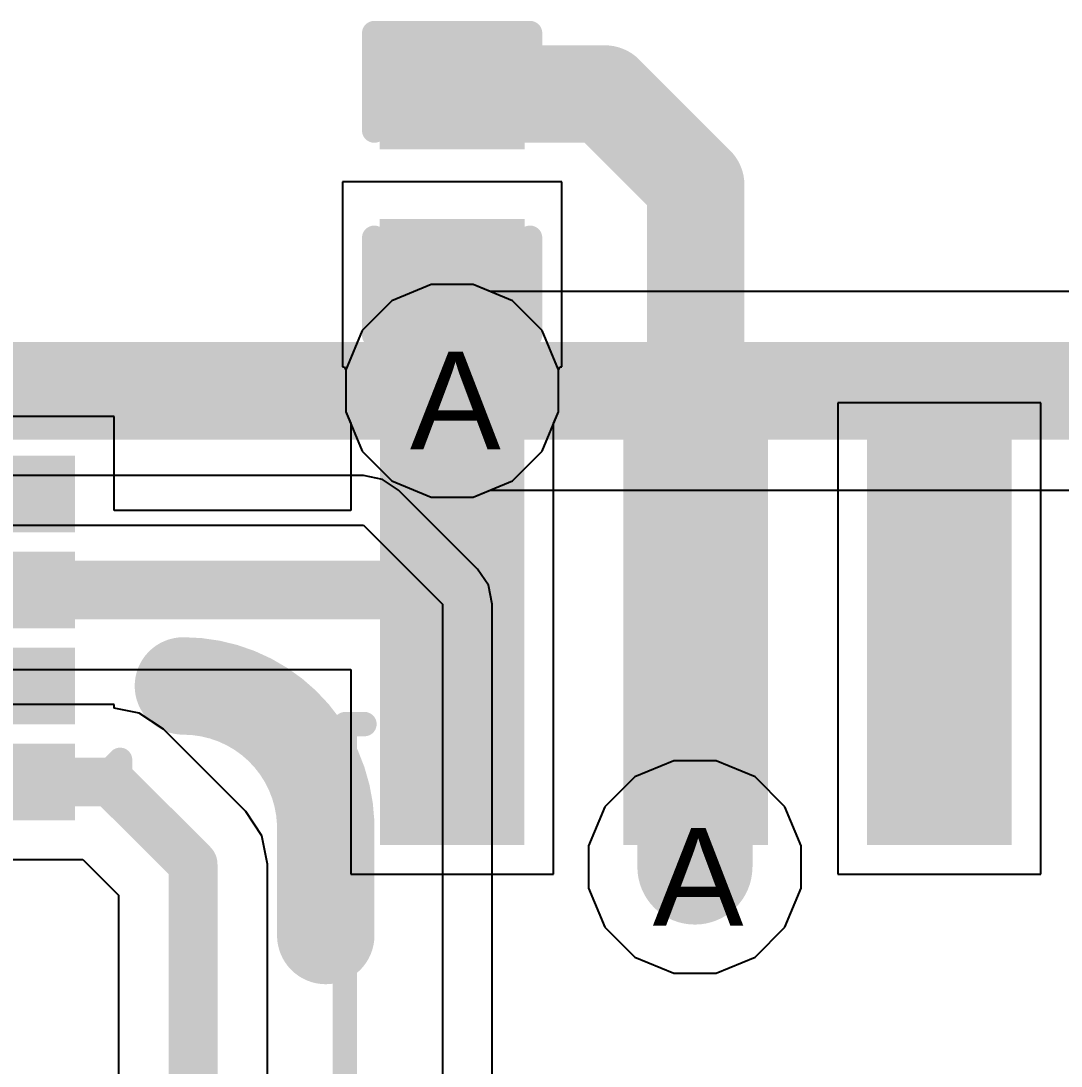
# Model space of a CAD drawing. Header units: inches. Extents: x 0 to 208, y 0 to 213.
# Drawn here: x 4.2606 to 4.4742, y 0.5521 to 0.7666 of the extents above; entities that cross this region are included whole.
import ezdxf

# ---------------------------------------------------------------- set-up
doc = ezdxf.new("R2010")
doc.units = ezdxf.units.IN
doc.header["$MEASUREMENT"] = 0
for name, color, linetype in [('Bottom Layer', 5, 'Continuous'), ('Drill Drawing', 1, 'Continuous'), ('L2_GND1', 16, 'Continuous'), ('L3_SIG1', 76, 'Continuous'), ('L4_PWR', 90, 'Continuous'), ('L5_GND2', 156, 'Continuous'), ('L6_SIG2', 130, 'Continuous'), ('L7_GND3', 216, 'Continuous'), ('Top Layer', 1, 'Continuous'), ('Top Overlay', 2, 'Continuous'), ('Top Paste', 8, 'Continuous'), ('Top Solder', 216, 'Continuous'), ('Via Holes', 16, 'Continuous')]:
    doc.layers.add(name, color=color, linetype=linetype)
doc.styles.add('Arial', font='', dxfattribs={"height": 0.2})
doc.styles.get('Arial').set_extended_font_data('Arial')

# ---------------------------------------------------------------- blocks, each defined once
blk = doc.blocks.new('SOIC_16_400')
at = {"layer": 'Top Layer'}
for points in [[(-0.13327, 0.18583), (-0.0565, 0.18583), (-0.0565, 0.16417), (-0.13327, 0.16417)], [(0.0565, 0.18583), (0.13327, 0.18583), (0.13327, 0.16417), (0.0565, 0.16417)], [(-0.13327, 0.13583), (-0.0565, 0.13583), (-0.0565, 0.11417), (-0.13327, 0.11417)], [(0.0565, 0.13583), (0.13327, 0.13583), (0.13327, 0.11417), (0.0565, 0.11417)], [(-0.13327, 0.08583), (-0.0565, 0.08583), (-0.0565, 0.06417), (-0.13327, 0.06417)], [(0.0565, 0.08583), (0.13327, 0.08583), (0.13327, 0.06417), (0.0565, 0.06417)], [(-0.13327, 0.03583), (-0.0565, 0.03583), (-0.0565, 0.01417), (-0.13327, 0.01417)], [(0.0565, 0.03583), (0.13327, 0.03583), (0.13327, 0.01417), (0.0565, 0.01417)], [(-0.13327, -0.01417), (-0.0565, -0.01417), (-0.0565, -0.03583), (-0.13327, -0.03583)], [(0.0565, -0.01417), (0.13327, -0.01417), (0.13327, -0.03583), (0.0565, -0.03583)], [(-0.13327, -0.06417), (-0.0565, -0.06417), (-0.0565, -0.08583), (-0.13327, -0.08583)], [(0.0565, -0.06417), (0.13327, -0.06417), (0.13327, -0.08583), (0.0565, -0.08583)], [(-0.13327, -0.11417), (-0.0565, -0.11417), (-0.0565, -0.13583), (-0.13327, -0.13583)], [(0.0565, -0.11417), (0.13327, -0.11417), (0.13327, -0.13583), (0.0565, -0.13583)], [(-0.13327, -0.16417), (-0.0565, -0.16417), (-0.0565, -0.18583), (-0.13327, -0.18583)], [(0.0565, -0.16417), (0.13327, -0.16417), (0.13327, -0.18583), (0.0565, -0.18583)]]:
    blk.add_hatch(color=1, dxfattribs=at).paths.add_polyline_path(points)
at = {"layer": 'Top Overlay'}
blk.add_hatch(color=2, dxfattribs=at).paths.add_polyline_path([(-0.05191, 0.16496), (-0.04091, 0.16496), (-0.04091, 0.18296), (-0.05191, 0.18296)])
at = {"layer": 'Top Paste'}
for points in [[(-0.13327, 0.18583), (-0.0565, 0.18583), (-0.0565, 0.16417), (-0.13327, 0.16417)], [(0.0565, 0.18583), (0.13327, 0.18583), (0.13327, 0.16417), (0.0565, 0.16417)], [(-0.13327, 0.13583), (-0.0565, 0.13583), (-0.0565, 0.11417), (-0.13327, 0.11417)], [(0.0565, 0.13583), (0.13327, 0.13583), (0.13327, 0.11417), (0.0565, 0.11417)], [(-0.13327, 0.08583), (-0.0565, 0.08583), (-0.0565, 0.06417), (-0.13327, 0.06417)], [(0.0565, 0.08583), (0.13327, 0.08583), (0.13327, 0.06417), (0.0565, 0.06417)], [(-0.13327, 0.03583), (-0.0565, 0.03583), (-0.0565, 0.01417), (-0.13327, 0.01417)], [(0.0565, 0.03583), (0.13327, 0.03583), (0.13327, 0.01417), (0.0565, 0.01417)], [(-0.13327, -0.01417), (-0.0565, -0.01417), (-0.0565, -0.03583), (-0.13327, -0.03583)], [(0.0565, -0.01417), (0.13327, -0.01417), (0.13327, -0.03583), (0.0565, -0.03583)], [(-0.13327, -0.06417), (-0.0565, -0.06417), (-0.0565, -0.08583), (-0.13327, -0.08583)], [(0.0565, -0.06417), (0.13327, -0.06417), (0.13327, -0.08583), (0.0565, -0.08583)], [(-0.13327, -0.11417), (-0.0565, -0.11417), (-0.0565, -0.13583), (-0.13327, -0.13583)], [(0.0565, -0.11417), (0.13327, -0.11417), (0.13327, -0.13583), (0.0565, -0.13583)], [(-0.13327, -0.16417), (-0.0565, -0.16417), (-0.0565, -0.18583), (-0.13327, -0.18583)], [(0.0565, -0.16417), (0.13327, -0.16417), (0.13327, -0.18583), (0.0565, -0.18583)]]:
    blk.add_hatch(color=8, dxfattribs=at).paths.add_polyline_path(points)
at = {"layer": 'Top Solder'}
for points in [[(-0.13727, 0.18983), (-0.0525, 0.18983), (-0.0525, 0.16017), (-0.13727, 0.16017)], [(0.0525, 0.18983), (0.13727, 0.18983), (0.13727, 0.16017), (0.0525, 0.16017)], [(-0.13727, 0.13983), (-0.0525, 0.13983), (-0.0525, 0.11017), (-0.13727, 0.11017)], [(0.0525, 0.13983), (0.13727, 0.13983), (0.13727, 0.11017), (0.0525, 0.11017)], [(-0.13727, 0.08983), (-0.0525, 0.08983), (-0.0525, 0.06017), (-0.13727, 0.06017)], [(0.0525, 0.08983), (0.13727, 0.08983), (0.13727, 0.06017), (0.0525, 0.06017)], [(-0.13727, 0.03983), (-0.0525, 0.03983), (-0.0525, 0.01017), (-0.13727, 0.01017)], [(0.0525, 0.03983), (0.13727, 0.03983), (0.13727, 0.01017), (0.0525, 0.01017)], [(-0.13727, -0.01017), (-0.0525, -0.01017), (-0.0525, -0.03983), (-0.13727, -0.03983)], [(0.0525, -0.01017), (0.13727, -0.01017), (0.13727, -0.03983), (0.0525, -0.03983)], [(-0.13727, -0.06017), (-0.0525, -0.06017), (-0.0525, -0.08983), (-0.13727, -0.08983)], [(0.0525, -0.06017), (0.13727, -0.06017), (0.13727, -0.08983), (0.0525, -0.08983)], [(-0.13727, -0.11017), (-0.0525, -0.11017), (-0.0525, -0.13983), (-0.13727, -0.13983)], [(0.0525, -0.11017), (0.13727, -0.11017), (0.13727, -0.13983), (0.0525, -0.13983)], [(-0.13727, -0.16017), (-0.0525, -0.16017), (-0.0525, -0.18983), (-0.13727, -0.18983)], [(0.0525, -0.16017), (0.13727, -0.16017), (0.13727, -0.18983), (0.0525, -0.18983)]]:
    blk.add_hatch(color=216, dxfattribs=at).paths.add_polyline_path(points)
at = {"layer": 'Top Overlay'}
for points in [[(-0.08188, 0.197, 0.005, 0.005, 0), (-0.08188, 0.193, 0.005, 0.005, 0)], [(-0.08188, 0.197, 0.005, 0.005, 0), (0.07712, 0.197, 0.005, 0.005, 0)], [(0.07731, 0.19694, 0.005, 0.005, 0), (0.07731, 0.193, 0.005, 0.005, 0)], [(-0.14588, 0.181, 0.00787, 0.00787, 0), (-0.14088, 0.176, 0.00787, 0.00787, 0)], [(-0.14588, 0.181, 0.00787, 0.00787, 0), (-0.14588, 0.171, 0.00787, 0.00787, 0)], [(-0.14088, 0.176, 0.00787, 0.00787, 0), (-0.14588, 0.171, 0.00787, 0.00787, 0)], [(-0.08188, -0.193, 0.005, 0.005, 0), (-0.08188, -0.197, 0.005, 0.005, 0)], [(0.07731, -0.193, 0.005, 0.005, 0), (0.07731, -0.19694, 0.005, 0.005, 0)], [(-0.08188, -0.197, 0.005, 0.005, 0), (0.07712, -0.197, 0.005, 0.005, 0)]]:
    blk.add_lwpolyline(points, format="xyseb", dxfattribs=at)
for points in [[(-0.08313, 0.197, 0.0025, 0.0025, 1), (-0.08063, 0.197, 0.0025, 0.0025, 1)], [(-0.08313, 0.197, 0.0025, 0.0025, 1), (-0.08063, 0.197, 0.0025, 0.0025, 1)], [(0.07587, 0.197, 0.0025, 0.0025, 1), (0.07837, 0.197, 0.0025, 0.0025, 1)], [(0.07606, 0.19694, 0.0025, 0.0025, 1), (0.07856, 0.19694, 0.0025, 0.0025, 1)], [(-0.08313, 0.193, 0.0025, 0.0025, 1), (-0.08063, 0.193, 0.0025, 0.0025, 1)], [(0.07606, 0.193, 0.0025, 0.0025, 1), (0.07856, 0.193, 0.0025, 0.0025, 1)], [(-0.14785, 0.181, 0.00394, 0.00394, 1), (-0.14391, 0.181, 0.00394, 0.00394, 1)], [(-0.14785, 0.181, 0.00394, 0.00394, 1), (-0.14391, 0.181, 0.00394, 0.00394, 1)], [(-0.14285, 0.176, 0.00394, 0.00394, 1), (-0.13891, 0.176, 0.00394, 0.00394, 1)], [(-0.14285, 0.176, 0.00394, 0.00394, 1), (-0.13891, 0.176, 0.00394, 0.00394, 1)], [(-0.14785, 0.171, 0.00394, 0.00394, 1), (-0.14391, 0.171, 0.00394, 0.00394, 1)], [(-0.14785, 0.171, 0.00394, 0.00394, 1), (-0.14391, 0.171, 0.00394, 0.00394, 1)], [(-0.08313, -0.193, 0.0025, 0.0025, 1), (-0.08063, -0.193, 0.0025, 0.0025, 1)], [(0.07606, -0.193, 0.0025, 0.0025, 1), (0.07856, -0.193, 0.0025, 0.0025, 1)], [(-0.08313, -0.197, 0.0025, 0.0025, 1), (-0.08063, -0.197, 0.0025, 0.0025, 1)], [(-0.08313, -0.197, 0.0025, 0.0025, 1), (-0.08063, -0.197, 0.0025, 0.0025, 1)], [(0.07587, -0.197, 0.0025, 0.0025, 1), (0.07837, -0.197, 0.0025, 0.0025, 1)], [(0.07606, -0.19694, 0.0025, 0.0025, 1), (0.07856, -0.19694, 0.0025, 0.0025, 1)]]:
    blk.add_lwpolyline(points, format="xyseb", close=True, dxfattribs=at)
blk = doc.blocks.new('VSSOP_8_3_1_2_1__406')
at = {"layer": 'Top Layer'}
for points in [[(-0.04528, 0.03543), (-0.04528, 0.02362), (-0.07677, 0.02362), (-0.07677, 0.03543)], [(0.07677, 0.03543), (0.07677, 0.02362), (0.04527, 0.02362), (0.04527, 0.03543)], [(-0.04528, 0.01575), (-0.04528, 0.00394), (-0.07677, 0.00394), (-0.07677, 0.01575)], [(0.07677, 0.01575), (0.07677, 0.00394), (0.04527, 0.00394), (0.04527, 0.01575)], [(-0.04528, -0.00394), (-0.04528, -0.01575), (-0.07677, -0.01575), (-0.07677, -0.00394)], [(0.07677, -0.00394), (0.07677, -0.01575), (0.04527, -0.01575), (0.04527, -0.00394)], [(-0.04528, -0.02362), (-0.04528, -0.03543), (-0.07677, -0.03543), (-0.07677, -0.02362)], [(0.07677, -0.02362), (0.07677, -0.03543), (0.04527, -0.03543), (0.04527, -0.02362)]]:
    blk.add_hatch(color=1, dxfattribs=at).paths.add_polyline_path(points)
at = {"layer": 'Top Paste'}
for points in [[(-0.04528, 0.03543), (-0.04528, 0.02362), (-0.07677, 0.02362), (-0.07677, 0.03543)], [(0.07677, 0.03543), (0.07677, 0.02362), (0.04527, 0.02362), (0.04527, 0.03543)], [(-0.04528, 0.01575), (-0.04528, 0.00394), (-0.07677, 0.00394), (-0.07677, 0.01575)], [(0.07677, 0.01575), (0.07677, 0.00394), (0.04527, 0.00394), (0.04527, 0.01575)], [(-0.04528, -0.00394), (-0.04528, -0.01575), (-0.07677, -0.01575), (-0.07677, -0.00394)], [(0.07677, -0.00394), (0.07677, -0.01575), (0.04527, -0.01575), (0.04527, -0.00394)], [(-0.04528, -0.02362), (-0.04528, -0.03543), (-0.07677, -0.03543), (-0.07677, -0.02362)], [(0.07677, -0.02362), (0.07677, -0.03543), (0.04527, -0.03543), (0.04527, -0.02362)]]:
    blk.add_hatch(color=8, dxfattribs=at).paths.add_polyline_path(points)
at = {"layer": 'Top Solder'}
for points in [[(-0.04331, 0.0374), (-0.04331, 0.02165), (-0.07874, 0.02165), (-0.07874, 0.0374)], [(0.07874, 0.0374), (0.07874, 0.02165), (0.04331, 0.02165), (0.04331, 0.0374)], [(-0.04331, 0.01772), (-0.04331, 0.00197), (-0.07874, 0.00197), (-0.07874, 0.01772)], [(0.07874, 0.01772), (0.07874, 0.00197), (0.04331, 0.00197), (0.04331, 0.01772)], [(-0.04331, -0.00197), (-0.04331, -0.01772), (-0.07874, -0.01772), (-0.07874, -0.00197)], [(0.07874, -0.00197), (0.07874, -0.01772), (0.04331, -0.01772), (0.04331, -0.00197)], [(-0.04331, -0.02165), (-0.04331, -0.0374), (-0.07874, -0.0374), (-0.07874, -0.02165)], [(0.07874, -0.02165), (0.07874, -0.0374), (0.04331, -0.0374), (0.04331, -0.02165)]]:
    blk.add_hatch(color=216, dxfattribs=at).paths.add_polyline_path(points)
at = {"layer": 'Top Overlay'}
for points in [[(-0.042, 0.041, 0.005, 0.005, 0), (-0.042, 0.036, 0.005, 0.005, 0)], [(0.042, 0.041, 0.005, 0.005, 0), (-0.042, 0.041, 0.005, 0.005, 0)], [(0.042, 0.041, 0.005, 0.005, 0), (0.042, 0.036, 0.005, 0.005, 0)], [(-0.088, 0.035, 0.005, 0.005, 0), (-0.088, 0.025, 0.005, 0.005, 0)], [(-0.083, 0.03, 0.005, 0.005, 0), (-0.088, 0.035, 0.005, 0.005, 0)], [(-0.083, 0.03, 0.005, 0.005, 0), (-0.088, 0.025, 0.005, 0.005, 0)], [(-0.042, -0.036, 0.005, 0.005, 0), (-0.042, -0.041, 0.005, 0.005, 0)], [(0.042, -0.036, 0.005, 0.005, 0), (0.042, -0.041, 0.005, 0.005, 0)], [(0.042, -0.041, 0.005, 0.005, 0), (-0.042, -0.041, 0.005, 0.005, 0)]]:
    blk.add_lwpolyline(points, format="xyseb", dxfattribs=at)
for points in [[(-0.04325, 0.041, 0.0025, 0.0025, 1), (-0.04075, 0.041, 0.0025, 0.0025, 1)], [(-0.04325, 0.041, 0.0025, 0.0025, 1), (-0.04075, 0.041, 0.0025, 0.0025, 1)], [(0.04075, 0.041, 0.0025, 0.0025, 1), (0.04325, 0.041, 0.0025, 0.0025, 1)], [(0.04075, 0.041, 0.0025, 0.0025, 1), (0.04325, 0.041, 0.0025, 0.0025, 1)], [(-0.08925, 0.035, 0.0025, 0.0025, 1), (-0.08675, 0.035, 0.0025, 0.0025, 1)], [(-0.08925, 0.035, 0.0025, 0.0025, 1), (-0.08675, 0.035, 0.0025, 0.0025, 1)], [(-0.04325, 0.036, 0.0025, 0.0025, 1), (-0.04075, 0.036, 0.0025, 0.0025, 1)], [(0.04075, 0.036, 0.0025, 0.0025, 1), (0.04325, 0.036, 0.0025, 0.0025, 1)], [(-0.08425, 0.03, 0.0025, 0.0025, 1), (-0.08175, 0.03, 0.0025, 0.0025, 1)], [(-0.08425, 0.03, 0.0025, 0.0025, 1), (-0.08175, 0.03, 0.0025, 0.0025, 1)], [(-0.08925, 0.025, 0.0025, 0.0025, 1), (-0.08675, 0.025, 0.0025, 0.0025, 1)], [(-0.08925, 0.025, 0.0025, 0.0025, 1), (-0.08675, 0.025, 0.0025, 0.0025, 1)], [(-0.04325, -0.036, 0.0025, 0.0025, 1), (-0.04075, -0.036, 0.0025, 0.0025, 1)], [(0.04075, -0.036, 0.0025, 0.0025, 1), (0.04325, -0.036, 0.0025, 0.0025, 1)], [(-0.04325, -0.041, 0.0025, 0.0025, 1), (-0.04075, -0.041, 0.0025, 0.0025, 1)], [(-0.04325, -0.041, 0.0025, 0.0025, 1), (-0.04075, -0.041, 0.0025, 0.0025, 1)], [(0.04075, -0.041, 0.0025, 0.0025, 1), (0.04325, -0.041, 0.0025, 0.0025, 1)], [(0.04075, -0.041, 0.0025, 0.0025, 1), (0.04325, -0.041, 0.0025, 0.0025, 1)]]:
    blk.add_lwpolyline(points, format="xyseb", close=True, dxfattribs=at)
blk = doc.blocks.new('CAP_0402_644')
at = {"layer": 'Top Layer'}
for points in [[(-0.0275, -0.0125), (-0.0275, 0.0125), (-0.0095, 0.0125), (-0.0095, -0.0125)], [(0.0095, -0.0125), (0.0095, 0.0125), (0.0275, 0.0125), (0.0275, -0.0125)]]:
    blk.add_hatch(color=1, dxfattribs=at).paths.add_polyline_path(points)
at = {"layer": 'Top Paste'}
for points in [[(-0.0275, -0.0125), (-0.0275, 0.0125), (-0.0095, 0.0125), (-0.0095, -0.0125)], [(0.0095, -0.0125), (0.0095, 0.0125), (0.0275, 0.0125), (0.0275, -0.0125)]]:
    blk.add_hatch(color=8, dxfattribs=at).paths.add_polyline_path(points)
at = {"layer": 'Top Solder'}
for points in [[(-0.02986, -0.01486), (-0.02986, 0.01486), (-0.00714, 0.01486), (-0.00714, -0.01486)], [(0.00714, -0.01486), (0.00714, 0.01486), (0.02986, 0.01486), (0.02986, -0.01486)]]:
    blk.add_hatch(color=216, dxfattribs=at).paths.add_polyline_path(points)
at = {"layer": 'Top Overlay'}
for points in [[(-0.031, 0.016, 0.005, 0.005, 0), (-0.031, -0.016, 0.005, 0.005, 0)], [(-0.031, 0.016, 0.005, 0.005, 0), (-0.011, 0.016, 0.005, 0.005, 0)], [(0.011, 0.016, 0.005, 0.005, 0), (0.031, 0.016, 0.005, 0.005, 0)], [(0.031, 0.016, 0.005, 0.005, 0), (0.031, -0.016, 0.005, 0.005, 0)], [(-0.031, -0.016, 0.005, 0.005, 0), (-0.011, -0.016, 0.005, 0.005, 0)], [(0.011, -0.016, 0.005, 0.005, 0), (0.031, -0.016, 0.005, 0.005, 0)]]:
    blk.add_lwpolyline(points, format="xyseb", dxfattribs=at)
for points in [[(-0.03225, 0.016, 0.0025, 0.0025, 1), (-0.02975, 0.016, 0.0025, 0.0025, 1)], [(-0.03225, 0.016, 0.0025, 0.0025, 1), (-0.02975, 0.016, 0.0025, 0.0025, 1)], [(-0.01225, 0.016, 0.0025, 0.0025, 1), (-0.00975, 0.016, 0.0025, 0.0025, 1)], [(0.00975, 0.016, 0.0025, 0.0025, 1), (0.01225, 0.016, 0.0025, 0.0025, 1)], [(0.02975, 0.016, 0.0025, 0.0025, 1), (0.03225, 0.016, 0.0025, 0.0025, 1)], [(0.02975, 0.016, 0.0025, 0.0025, 1), (0.03225, 0.016, 0.0025, 0.0025, 1)], [(-0.03225, -0.016, 0.0025, 0.0025, 1), (-0.02975, -0.016, 0.0025, 0.0025, 1)], [(-0.03225, -0.016, 0.0025, 0.0025, 1), (-0.02975, -0.016, 0.0025, 0.0025, 1)], [(-0.01225, -0.016, 0.0025, 0.0025, 1), (-0.00975, -0.016, 0.0025, 0.0025, 1)], [(0.00975, -0.016, 0.0025, 0.0025, 1), (0.01225, -0.016, 0.0025, 0.0025, 1)], [(0.02975, -0.016, 0.0025, 0.0025, 1), (0.03225, -0.016, 0.0025, 0.0025, 1)], [(0.02975, -0.016, 0.0025, 0.0025, 1), (0.03225, -0.016, 0.0025, 0.0025, 1)]]:
    blk.add_lwpolyline(points, format="xyseb", close=True, dxfattribs=at)

msp = doc.modelspace()

# ---------------------------------------------------------------- hatches: boundary and pattern name
at = {"layer": 'Bottom Layer'}
h = msp.add_hatch(color=5, dxfattribs=at)
edge = h.paths.add_edge_path()
edge.add_arc((4.34917, 0.69073), 0.01181, 0, 360)
h = msp.add_hatch(color=5, dxfattribs=at)
edge = h.paths.add_edge_path()
edge.add_arc((4.399, 0.593), 0.01181, 0, 360)
at = {"layer": 'L2_GND1'}
h = msp.add_hatch(color=16, dxfattribs=at)
edge = h.paths.add_edge_path()
edge.add_arc((4.34917, 0.69073), 0.01181, 0, 360)
h = msp.add_hatch(color=16, dxfattribs=at)
edge = h.paths.add_edge_path()
edge.add_arc((4.399, 0.593), 0.01181, 0, 360)
at = {"layer": 'L3_SIG1'}
h = msp.add_hatch(color=76, dxfattribs=at)
edge = h.paths.add_edge_path()
edge.add_arc((4.34917, 0.69073), 0.01181, 0, 360)
h = msp.add_hatch(color=76, dxfattribs=at)
edge = h.paths.add_edge_path()
edge.add_arc((4.399, 0.593), 0.01181, 0, 360)
at = {"layer": 'L4_PWR'}
h = msp.add_hatch(color=90, dxfattribs=at)
edge = h.paths.add_edge_path()
edge.add_arc((4.34917, 0.69073), 0.01181, 0, 360)
h = msp.add_hatch(color=90, dxfattribs=at)
edge = h.paths.add_edge_path()
edge.add_arc((4.399, 0.593), 0.01181, 0, 360)
at = {"layer": 'L5_GND2'}
h = msp.add_hatch(color=156, dxfattribs=at)
edge = h.paths.add_edge_path()
edge.add_arc((4.34917, 0.69073), 0.01181, 0, 360)
h = msp.add_hatch(color=156, dxfattribs=at)
edge = h.paths.add_edge_path()
edge.add_arc((4.399, 0.593), 0.01181, 0, 360)
at = {"layer": 'L6_SIG2'}
h = msp.add_hatch(color=130, dxfattribs=at)
edge = h.paths.add_edge_path()
edge.add_arc((4.34917, 0.69073), 0.01181, 0, 360)
h = msp.add_hatch(color=130, dxfattribs=at)
edge = h.paths.add_edge_path()
edge.add_arc((4.399, 0.593), 0.01181, 0, 360)
at = {"layer": 'L7_GND3'}
h = msp.add_hatch(color=216, dxfattribs=at)
edge = h.paths.add_edge_path()
edge.add_arc((4.34917, 0.69073), 0.01181, 0, 360)
h = msp.add_hatch(color=216, dxfattribs=at)
edge = h.paths.add_edge_path()
edge.add_arc((4.399, 0.593), 0.01181, 0, 360)
at = {"layer": 'Top Layer'}
for points in [[(4.36167, 0.74163), (4.36167, 0.76163), (4.33667, 0.76163), (4.33667, 0.74163)], [(4.38719, 0.593), (4.41085, 0.593), (4.41085, 0.67828), (4.38719, 0.67828)]]:
    msp.add_hatch(color=1, dxfattribs=at).paths.add_polyline_path(points)
h = msp.add_hatch(color=1, dxfattribs=at)
edge = h.paths.add_edge_path()
edge.add_arc((4.34917, 0.69073), 0.01181, 0, 360)
h = msp.add_hatch(color=1, dxfattribs=at)
edge = h.paths.add_edge_path()
edge.add_arc((4.399, 0.593), 0.01181, 0, 360)
at = {"layer": 'Via Holes'}
h = msp.add_hatch(color=7, dxfattribs=at)
edge = h.paths.add_edge_path()
edge.add_arc((4.34917, 0.69073), 0.00591, 0, 360)
h = msp.add_hatch(color=7, dxfattribs=at)
edge = h.paths.add_edge_path()
edge.add_arc((4.399, 0.593), 0.00591, 0, 360)

# ---------------------------------------------------------------- linework, layer by layer
at = {"layer": 'Bottom Layer'}
for p, q in [((4.34484, 0.71254), (4.33682, 0.70922)), ((4.35351, 0.71254), (4.34484, 0.71254)), ((4.35694, 0.71112), (4.35351, 0.71254)), ((4.5691, 0.71112), (4.35694, 0.71112)), ((4.33682, 0.70922), (4.33068, 0.70308)), ((4.33068, 0.70308), (4.32736, 0.69506)), ((4.32736, 0.69506), (4.32736, 0.68639)), ((4.32736, 0.68639), (4.33068, 0.67837)), ((4.33068, 0.67837), (4.33682, 0.67224)), ((4.33682, 0.67224), (4.34484, 0.66892)), ((4.35351, 0.66892), (4.35694, 0.67033)), ((4.35694, 0.67033), (4.58334, 0.67033)), ((4.34484, 0.66892), (4.35351, 0.66892))]:
    msp.add_line(p, q, dxfattribs=at)
msp.add_lwpolyline([(4.34917, 0.69073, 0.02, 0.02, 0), (4.58334, 0.69073, 0.02, 0.02, 0)], format="xyseb", dxfattribs=at)
msp.add_lwpolyline([(4.34417, 0.69073, 0.01, 0.01, 1), (4.35417, 0.69073, 0.01, 0.01, 1)], format="xyseb", close=True, dxfattribs=at)
at = {"layer": 'L2_GND1'}
for p, q in [((4.34484, 0.71254), (4.33682, 0.70922)), ((4.35351, 0.71254), (4.34484, 0.71254)), ((4.36153, 0.70922), (4.35351, 0.71254)), ((4.33682, 0.70922), (4.33068, 0.70308)), ((4.36766, 0.70308), (4.36153, 0.70922)), ((4.33068, 0.70308), (4.32736, 0.69506)), ((4.37098, 0.69506), (4.36766, 0.70308)), ((4.32736, 0.69506), (4.32736, 0.68639)), ((4.37098, 0.68639), (4.37098, 0.69506)), ((4.32736, 0.68639), (4.33068, 0.67837)), ((4.36766, 0.67837), (4.37098, 0.68639)), ((4.33068, 0.67837), (4.33682, 0.67224)), ((4.36153, 0.67224), (4.36766, 0.67837)), ((4.33682, 0.67224), (4.34484, 0.66892)), ((4.35351, 0.66892), (4.36153, 0.67224)), ((4.34484, 0.66892), (4.35351, 0.66892))]:
    msp.add_line(p, q, dxfattribs=at)
at = {"layer": 'L3_SIG1'}
for p, q in [((4.34484, 0.71254), (4.33682, 0.70922)), ((4.35351, 0.71254), (4.34484, 0.71254)), ((4.36153, 0.70922), (4.35351, 0.71254)), ((4.33682, 0.70922), (4.33068, 0.70308)), ((4.36766, 0.70308), (4.36153, 0.70922)), ((4.33068, 0.70308), (4.32736, 0.69506)), ((4.37098, 0.69506), (4.36766, 0.70308)), ((4.32736, 0.69506), (4.32736, 0.68639)), ((4.37098, 0.68639), (4.37098, 0.69506)), ((4.32736, 0.68639), (4.33068, 0.67837)), ((4.36766, 0.67837), (4.37098, 0.68639)), ((4.33068, 0.67837), (4.33682, 0.67224)), ((4.36153, 0.67224), (4.36766, 0.67837)), ((4.33682, 0.67224), (4.34484, 0.66892)), ((4.35351, 0.66892), (4.36153, 0.67224)), ((4.34484, 0.66892), (4.35351, 0.66892))]:
    msp.add_line(p, q, dxfattribs=at)
at = {"layer": 'L4_PWR'}
for p, q in [((4.33097, 0.67332), (4.16347, 0.67332)), ((4.33488, 0.67255), (4.33097, 0.67332)), ((4.33818, 0.67034), (4.33488, 0.67255)), ((4.35439, 0.65413), (4.33818, 0.67034)), ((4.16347, 0.66313), (4.33097, 0.66313)), ((4.33097, 0.66313), (4.34718, 0.64692)), ((4.3566, 0.65082), (4.35439, 0.65413)), ((4.35738, 0.64692), (4.3566, 0.65082)), ((4.34718, 0.64692), (4.34718, 0.176)), ((4.35738, 0.176), (4.35738, 0.64692)), ((4.39466, 0.61481), (4.38664, 0.61149)), ((4.40334, 0.61481), (4.39466, 0.61481)), ((4.41135, 0.61149), (4.40334, 0.61481)), ((4.38664, 0.61149), (4.38051, 0.60536)), ((4.41749, 0.60536), (4.41135, 0.61149)), ((4.38051, 0.60536), (4.37719, 0.59734)), ((4.42081, 0.59734), (4.41749, 0.60536)), ((4.37719, 0.59734), (4.37719, 0.58866)), ((4.42081, 0.58866), (4.42081, 0.59734)), ((4.37719, 0.58866), (4.38051, 0.58065)), ((4.41749, 0.58065), (4.42081, 0.58866)), ((4.38051, 0.58065), (4.38664, 0.57451)), ((4.41135, 0.57451), (4.41749, 0.58065)), ((4.38664, 0.57451), (4.39466, 0.57119)), ((4.40334, 0.57119), (4.41135, 0.57451)), ((4.39466, 0.57119), (4.40334, 0.57119))]:
    msp.add_line(p, q, dxfattribs=at)
for points in [[(4.081, 0.69073, 0.02, 0.02, 0), (4.34917, 0.69073, 0.02, 0.02, 0)], [(4.34917, 0.69073, 0.02, 0.02, 0), (4.63311, 0.69073, 0.02, 0.02, 0)], [(4.294, 0.63016, 0.02, 0.02, -0.40329), (4.32321, 0.60202, 0.02, 0.02, 0)], [(4.32322, 0.57895, 0.02, 0.02, 0), (4.32322, 0.60136, 0.02, 0.02, 0)]]:
    msp.add_lwpolyline(points, format="xyseb", dxfattribs=at)
for points in [[(4.34417, 0.69073, 0.01, 0.01, 1), (4.35417, 0.69073, 0.01, 0.01, 1)], [(4.34417, 0.69073, 0.01, 0.01, 1), (4.35417, 0.69073, 0.01, 0.01, 1)], [(4.289, 0.63016, 0.01, 0.01, 1), (4.299, 0.63016, 0.01, 0.01, 1)], [(4.31821, 0.60202, 0.01, 0.01, 1), (4.32821, 0.60202, 0.01, 0.01, 1)], [(4.31822, 0.60136, 0.01, 0.01, 1), (4.32822, 0.60136, 0.01, 0.01, 1)], [(4.31822, 0.57895, 0.01, 0.01, 1), (4.32822, 0.57895, 0.01, 0.01, 1)]]:
    msp.add_lwpolyline(points, format="xyseb", close=True, dxfattribs=at)
at = {"layer": 'L5_GND2'}
for p, q in [((4.34484, 0.71254), (4.33682, 0.70922)), ((4.35351, 0.71254), (4.34484, 0.71254)), ((4.36153, 0.70922), (4.35351, 0.71254)), ((4.33682, 0.70922), (4.33068, 0.70308)), ((4.36766, 0.70308), (4.36153, 0.70922)), ((4.33068, 0.70308), (4.32736, 0.69506)), ((4.37098, 0.69506), (4.36766, 0.70308)), ((4.32736, 0.69506), (4.32736, 0.68639)), ((4.37098, 0.68639), (4.37098, 0.69506)), ((4.32736, 0.68639), (4.33068, 0.67837)), ((4.36766, 0.67837), (4.37098, 0.68639)), ((4.33068, 0.67837), (4.33682, 0.67224)), ((4.36153, 0.67224), (4.36766, 0.67837)), ((4.33682, 0.67224), (4.34484, 0.66892)), ((4.35351, 0.66892), (4.36153, 0.67224)), ((4.34484, 0.66892), (4.35351, 0.66892))]:
    msp.add_line(p, q, dxfattribs=at)
at = {"layer": 'L6_SIG2'}
for p, q in [((4.34484, 0.71254), (4.33682, 0.70922)), ((4.35351, 0.71254), (4.34484, 0.71254)), ((4.36153, 0.70922), (4.35351, 0.71254)), ((4.33682, 0.70922), (4.33068, 0.70308)), ((4.36766, 0.70308), (4.36153, 0.70922)), ((4.33068, 0.70308), (4.32736, 0.69506)), ((4.37098, 0.69506), (4.36766, 0.70308)), ((4.32736, 0.69506), (4.32736, 0.68639)), ((4.37098, 0.68639), (4.37098, 0.69506)), ((4.32736, 0.68639), (4.33068, 0.67837)), ((4.36766, 0.67837), (4.37098, 0.68639)), ((4.33068, 0.67837), (4.33682, 0.67224)), ((4.36153, 0.67224), (4.36766, 0.67837)), ((4.33682, 0.67224), (4.34484, 0.66892)), ((4.35351, 0.66892), (4.36153, 0.67224)), ((4.34484, 0.66892), (4.35351, 0.66892))]:
    msp.add_line(p, q, dxfattribs=at)
at = {"layer": 'L7_GND3'}
for p, q in [((4.34484, 0.71254), (4.33682, 0.70922)), ((4.35351, 0.71254), (4.34484, 0.71254)), ((4.36153, 0.70922), (4.35351, 0.71254)), ((4.33682, 0.70922), (4.33068, 0.70308)), ((4.36766, 0.70308), (4.36153, 0.70922)), ((4.33068, 0.70308), (4.32736, 0.69506)), ((4.37098, 0.69506), (4.36766, 0.70308)), ((4.32736, 0.69506), (4.32736, 0.68639)), ((4.37098, 0.68639), (4.37098, 0.69506)), ((4.32736, 0.68639), (4.33068, 0.67837)), ((4.36766, 0.67837), (4.37098, 0.68639)), ((4.33068, 0.67837), (4.33682, 0.67224)), ((4.36153, 0.67224), (4.36766, 0.67837)), ((4.33682, 0.67224), (4.34484, 0.66892)), ((4.35351, 0.66892), (4.36153, 0.67224)), ((4.34484, 0.66892), (4.35351, 0.66892))]:
    msp.add_line(p, q, dxfattribs=at)
at = {"layer": 'Top Layer'}
for p, q in [((4.37167, 0.73363), (4.32667, 0.73363)), ((4.32667, 0.73363), (4.32667, 0.69563)), ((4.37167, 0.69563), (4.37167, 0.73363)), ((4.32667, 0.69563), (4.32698, 0.69563)), ((4.32698, 0.69563), (4.32736, 0.69506)), ((4.32736, 0.69506), (4.32736, 0.68639)), ((4.37098, 0.69506), (4.37137, 0.69563)), ((4.37098, 0.68639), (4.37098, 0.69506)), ((4.37137, 0.69563), (4.37167, 0.69563)), ((4.32736, 0.68639), (4.32835, 0.68401)), ((4.37, 0.68401), (4.37098, 0.68639)), ((4.47, 0.68828), (4.42835, 0.68828)), ((4.42835, 0.68828), (4.42835, 0.59151)), ((4.47, 0.59151), (4.47, 0.68828)), ((4.27977, 0.68543), (4.22828, 0.68543)), ((4.27977, 0.66616), (4.27977, 0.68543)), ((4.32835, 0.68401), (4.32835, 0.66616)), ((4.37, 0.59151), (4.37, 0.68401)), ((4.32835, 0.66616), (4.27977, 0.66616)), ((4.25402, 0.63353), (4.32835, 0.63353)), ((4.32835, 0.63353), (4.32835, 0.59151)), ((4.27977, 0.62638), (4.22828, 0.62638)), ((4.27977, 0.62563), (4.27977, 0.62638)), ((4.28495, 0.6246), (4.27977, 0.62563)), ((4.28991, 0.62129), (4.28495, 0.6246)), ((4.30681, 0.60438), (4.28991, 0.62129)), ((4.31013, 0.59942), (4.30681, 0.60438)), ((4.31129, 0.59357), (4.31013, 0.59942)), ((4.22828, 0.59457), (4.27337, 0.59457)), ((4.27337, 0.59457), (4.28071, 0.58723)), ((4.31129, 0.53467), (4.31129, 0.59357)), ((4.32835, 0.59151), (4.37, 0.59151)), ((4.42835, 0.59151), (4.47, 0.59151)), ((4.28071, 0.58723), (4.28071, 0.27412))]:
    msp.add_line(p, q, dxfattribs=at)
for points in [[(4.34917, 0.75163, 0.02, 0.02, 0), (4.3805, 0.75163, 0.02, 0.02, 0)], [(4.3805, 0.75163, 0.02, 0.02, 0), (4.39917, 0.73296, 0.02, 0.02, 0)], [(4.39917, 0.6399, 0.02, 0.02, 0), (4.39917, 0.73296, 0.02, 0.02, 0)], [(4.34917, 0.69073, 0.012, 0.012, 0), (4.34917, 0.71463, 0.012, 0.012, 0)], [(4.34917, 0.65188, 0.012, 0.012, 0), (4.34917, 0.69073, 0.012, 0.012, 0)], [(4.25402, 0.64984, 0.012, 0.012, 0), (4.34426, 0.64984, 0.012, 0.012, 0)], [(4.25402, 0.61047, 0.01, 0.01, 0), (4.27909, 0.61047, 0.01, 0.01, 0)], [(4.27909, 0.61047, 0.01, 0.01, 0), (4.296, 0.59357, 0.01, 0.01, 0)], [(4.296, 0.27412, 0.01, 0.01, 0), (4.296, 0.59357, 0.01, 0.01, 0)]]:
    msp.add_lwpolyline(points, format="xyseb", dxfattribs=at)
for points in [[(4.34417, 0.75163, 0.01, 0.01, 1), (4.35417, 0.75163, 0.01, 0.01, 1)], [(4.3755, 0.75163, 0.01, 0.01, 1), (4.3855, 0.75163, 0.01, 0.01, 1)], [(4.3755, 0.75163, 0.01, 0.01, 1), (4.3855, 0.75163, 0.01, 0.01, 1)], [(4.39417, 0.73296, 0.01, 0.01, 1), (4.40417, 0.73296, 0.01, 0.01, 1)], [(4.39417, 0.73296, 0.01, 0.01, 1), (4.40417, 0.73296, 0.01, 0.01, 1)], [(4.34617, 0.71463, 0.006, 0.006, 1), (4.35217, 0.71463, 0.006, 0.006, 1)], [(4.34617, 0.69073, 0.006, 0.006, 1), (4.35217, 0.69073, 0.006, 0.006, 1)], [(4.34617, 0.69073, 0.006, 0.006, 1), (4.35217, 0.69073, 0.006, 0.006, 1)], [(4.34617, 0.65188, 0.006, 0.006, 1), (4.35217, 0.65188, 0.006, 0.006, 1)], [(4.34126, 0.64984, 0.006, 0.006, 1), (4.34726, 0.64984, 0.006, 0.006, 1)], [(4.39417, 0.6399, 0.01, 0.01, 1), (4.40417, 0.6399, 0.01, 0.01, 1)], [(4.27659, 0.61047, 0.005, 0.005, 1), (4.28159, 0.61047, 0.005, 0.005, 1)], [(4.27659, 0.61047, 0.005, 0.005, 1), (4.28159, 0.61047, 0.005, 0.005, 1)], [(4.2935, 0.59357, 0.005, 0.005, 1), (4.2985, 0.59357, 0.005, 0.005, 1)], [(4.2935, 0.59357, 0.005, 0.005, 1), (4.2985, 0.59357, 0.005, 0.005, 1)]]:
    msp.add_lwpolyline(points, format="xyseb", close=True, dxfattribs=at)

# ---------------------------------------------------------------- block references
for name, p, rotation in [('CAP_0402_644', (4.34917, 0.73313), 90), ('VSSOP_8_3_1_2_1__406', (4.193, 0.64), 180), ('SOIC_16_400', (4.52417, 0.54502), 90)]:
    msp.add_blockref(name, p, dxfattribs=dict(rotation=rotation))

# ---------------------------------------------------------------- texts
at = {"layer": 'Drill Drawing', "style": 'Arial'}
for p in [(4.34051, 0.67873), (4.39034, 0.581)]:
    msp.add_text('A', height=0.02, dxfattribs=at).set_placement(p)

doc.saveas('drawing.dxf')
